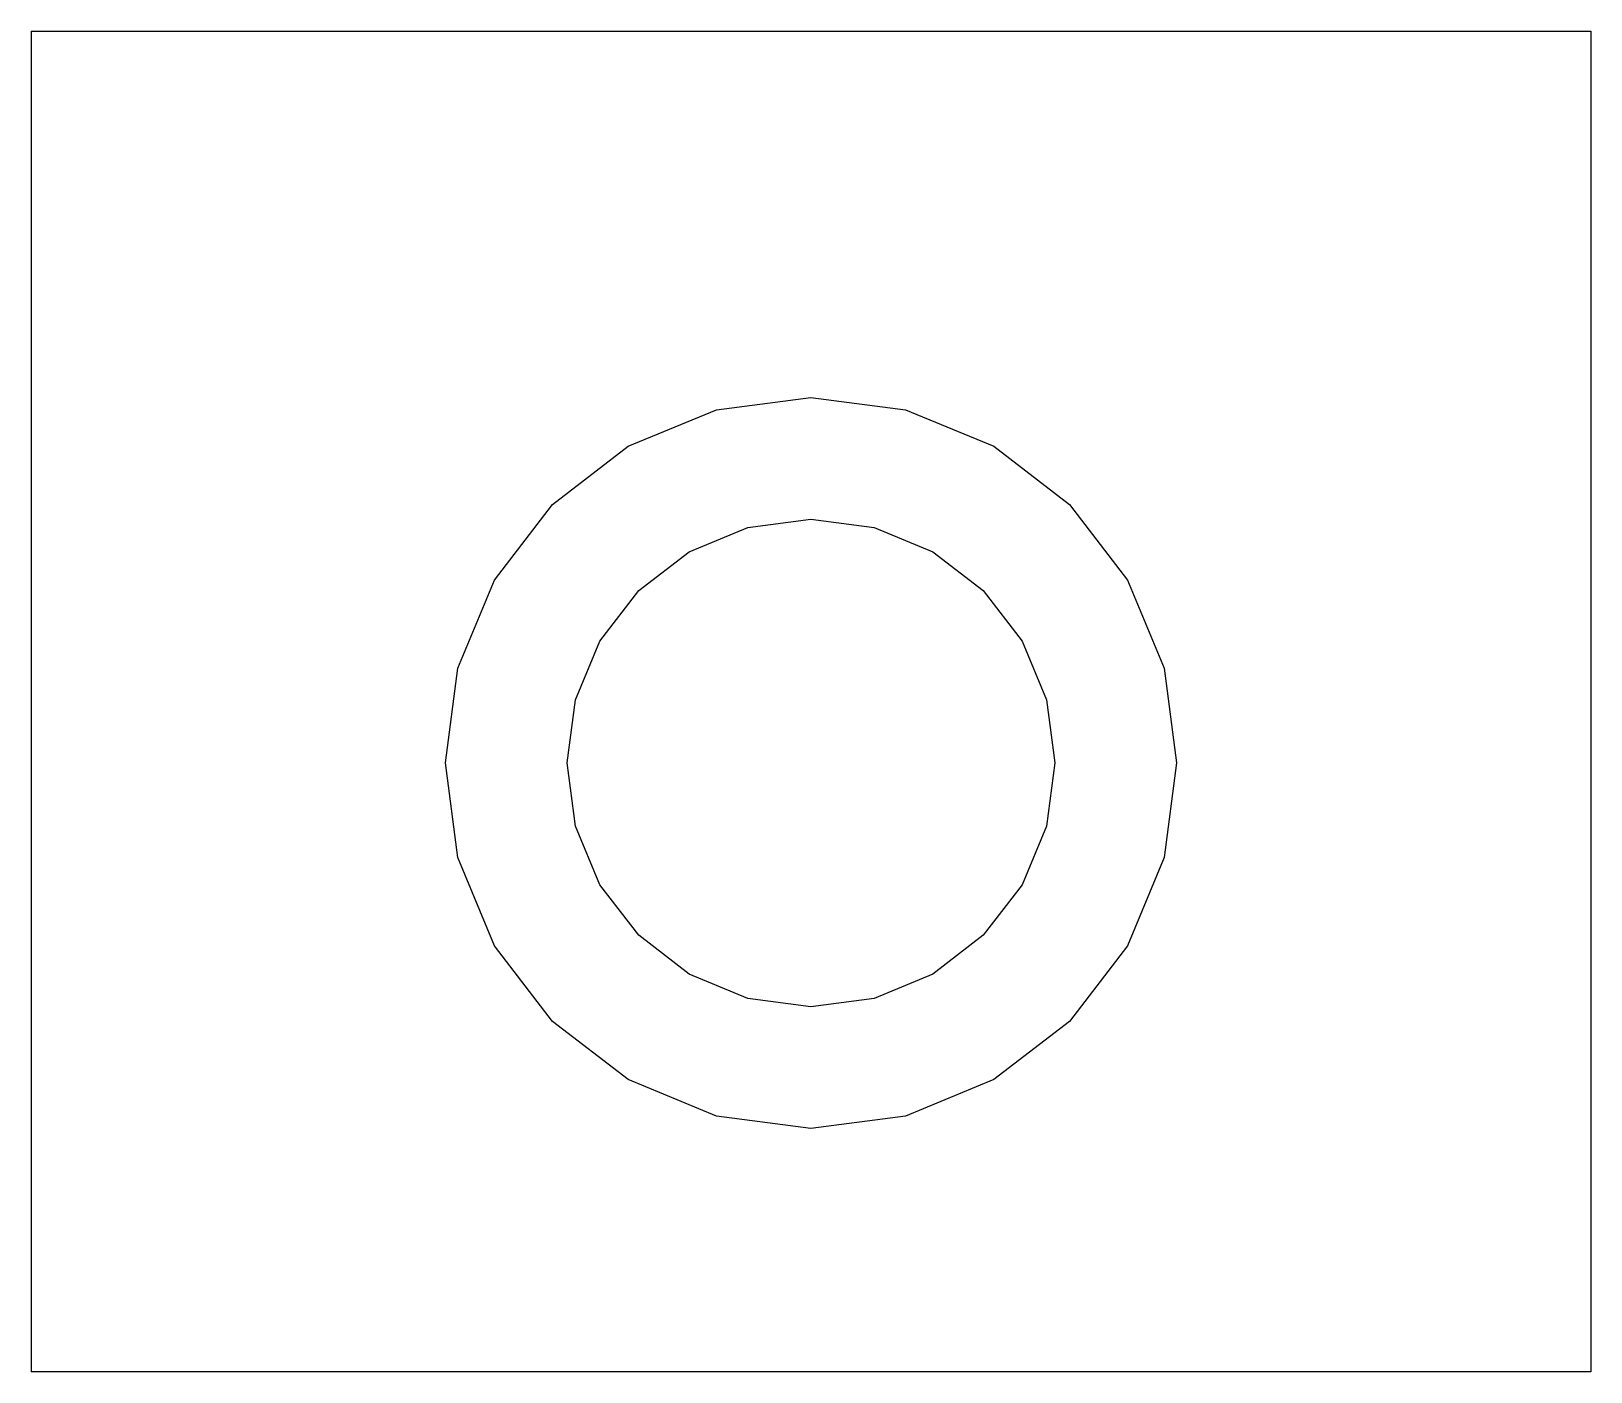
# Model space of a CAD drawing. Extents: x -32 to 32, y -27.5 to 27.5.
import ezdxf

# ---------------------------------------------------------------- set-up
doc = ezdxf.new("R2010")
doc.units = 0
doc.header["$MEASUREMENT"] = 0
doc.layers.get('0').update_dxf_attribs({"linetype": 'CONTINUOUS'})

msp = doc.modelspace()

# ---------------------------------------------------------------- linework, layer by layer
for p, q in [((-32, 27.5), (-32, -27.5)), ((-32, 27.5), (32, 27.5)), ((32, 27.5), (32, -27.5)), ((-3.882, 11.967), (0, 12.478)), ((0, 12.478), (3.882, 11.967)), ((-7.5, 10.469), (-3.882, 11.967)), ((3.882, 11.967), (7.5, 10.469)), ((-10.607, 8.085), (-7.5, 10.469)), ((7.5, 10.469), (10.607, 8.085)), ((-12.99, 4.978), (-10.607, 8.085)), ((10.607, 8.085), (12.99, 4.978)), ((-5, 6.139), (-2.588, 7.138)), ((-2.588, 7.138), (0, 7.478)), ((0, 7.478), (2.588, 7.138)), ((2.588, 7.138), (5, 6.139)), ((-7.071, 4.55), (-5, 6.139)), ((5, 6.139), (7.071, 4.55)), ((-14.489, 1.361), (-12.99, 4.978)), ((-8.66, 2.478), (-7.071, 4.55)), ((7.071, 4.55), (8.66, 2.478)), ((12.99, 4.978), (14.489, 1.361)), ((-9.659, 0.067), (-8.66, 2.478)), ((8.66, 2.478), (9.659, 0.067)), ((-15, -2.522), (-14.489, 1.361)), ((14.489, 1.361), (15, -2.522)), ((-10, -2.522), (-9.659, 0.067)), ((9.659, 0.067), (10, -2.522)), ((-14.489, -6.404), (-15, -2.522)), ((-9.659, -5.11), (-10, -2.522)), ((10, -2.522), (9.659, -5.11)), ((15, -2.522), (14.489, -6.404)), ((-8.66, -7.522), (-9.659, -5.11)), ((9.659, -5.11), (8.66, -7.522)), ((-12.99, -10.022), (-14.489, -6.404)), ((14.489, -6.404), (12.99, -10.022)), ((-7.071, -9.593), (-8.66, -7.522)), ((8.66, -7.522), (7.071, -9.593)), ((-5, -11.182), (-7.071, -9.593)), ((7.071, -9.593), (5, -11.182)), ((-10.607, -13.128), (-12.99, -10.022)), ((12.99, -10.022), (10.607, -13.128)), ((-2.588, -12.181), (-5, -11.182)), ((5, -11.182), (2.588, -12.181)), ((0, -12.522), (-2.588, -12.181)), ((2.588, -12.181), (0, -12.522)), ((-7.5, -15.512), (-10.607, -13.128)), ((10.607, -13.128), (7.5, -15.512)), ((-3.882, -17.01), (-7.5, -15.512)), ((7.5, -15.512), (3.882, -17.01)), ((0, -17.522), (-3.882, -17.01)), ((3.882, -17.01), (0, -17.522)), ((32, -27.5), (-32, -27.5))]:
    msp.add_line(p, q)

doc.saveas('drawing.dxf')
